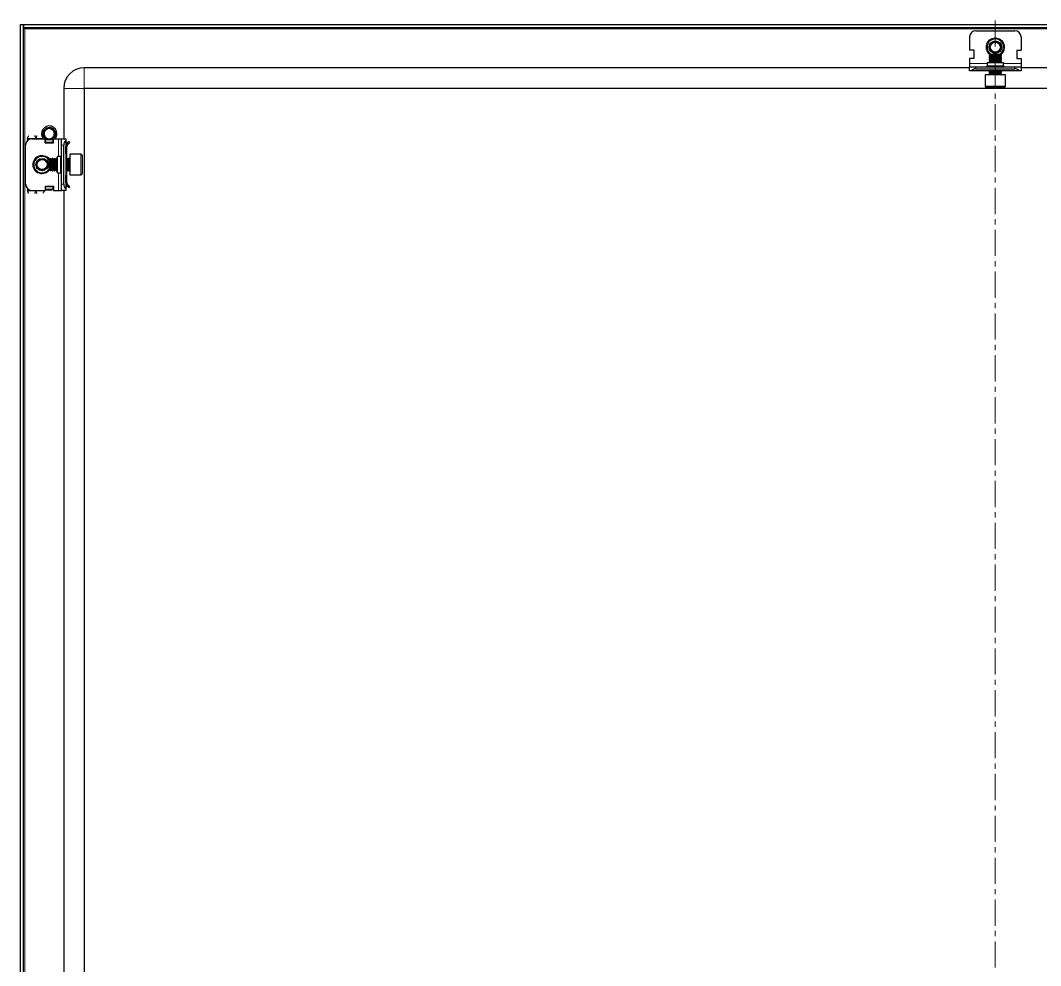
# Model space of a CAD drawing. Header units: millimetres. Extents: x -461 to 1739, y -353 to 961.
# Drawn here: x 792.9 to 1287.9, y 315.8 to 774.6 of the extents above; entities that cross this region are included whole.
import ezdxf

# ---------------------------------------------------------------- set-up
doc = ezdxf.new("R2010")
doc.units = ezdxf.units.MM
doc.linetypes.add('CENTERX2', pattern=[20.32, 12.7, -2.54, 2.54, -2.54])
doc.layers.add('FORMAT', color=7, linetype='Continuous')

msp = doc.modelspace()

# ---------------------------------------------------------------- linework, layer by layer
at = {"color": 7, "linetype": 'Continuous', "lineweight": 25}
for p, q in [((792.92, -188.41), (792.92, 772.59)), ((792.92, 772.59), (794.42, 772.59)), ((794.42, -188.41), (794.42, 772.59)), ((794.62, 772.59), (1737.22, 772.59)), ((794.62, 771.09), (794.62, 772.59)), ((794.62, 771.09), (1737.22, 771.09)), ((1256.42, 769.59), (1275.42, 769.59)), ((1253.42, 766.59), (1253.42, 760.09)), ((1278.42, 766.59), (1278.42, 760.09)), ((1255.42, 760.09), (1253.42, 760.09)), ((1255.42, 760.09), (1255.42, 756.09)), ((1263.48, 758.09), (1262.92, 757.53)), ((1262.92, 757.53), (1262.92, 757.47)), ((1268.92, 757.53), (1262.92, 757.53)), ((1262.92, 757.47), (1263.48, 757.09)), ((1263.4, 757.47), (1262.92, 757.47)), ((1268.92, 757.47), (1263.4, 757.47)), ((1268.37, 758.09), (1263.48, 758.09)), ((1268.92, 757.53), (1268.37, 758.09)), ((1268.37, 757.09), (1268.92, 757.47)), ((1268.92, 757.47), (1268.92, 757.53)), ((1276.42, 760.09), (1278.42, 760.09)), ((1276.42, 760.09), (1276.42, 756.09)), ((1253.42, 756.09), (1253.42, 753.59)), ((1255.42, 756.09), (1253.42, 756.09)), ((1253.42, 753.59), (1253.42, 752.09)), ((1261.92, 754.09), (1261.92, 752.59)), ((1261.92, 754.09), (1269.92, 754.09)), ((1263.48, 757.09), (1262.92, 756.7)), ((1262.92, 756.7), (1262.92, 756.47)), ((1263.4, 756.7), (1262.92, 756.7)), ((1262.92, 756.47), (1263.48, 756.09)), ((1263.4, 756.47), (1262.92, 756.47)), ((1263.48, 756.09), (1262.92, 755.7)), ((1262.92, 755.7), (1262.92, 755.47)), ((1263.4, 755.7), (1262.92, 755.7)), ((1262.92, 755.47), (1263.48, 755.09)), ((1263.4, 755.47), (1262.92, 755.47)), ((1263.48, 755.09), (1262.92, 754.7)), ((1262.92, 754.7), (1262.92, 754.47)), ((1263.4, 754.7), (1262.92, 754.7)), ((1262.92, 754.47), (1263.48, 754.09)), ((1263.4, 754.47), (1262.92, 754.47)), ((1268.92, 756.7), (1263.4, 756.7)), ((1268.92, 756.47), (1263.4, 756.47)), ((1268.92, 755.7), (1263.4, 755.7)), ((1268.92, 755.47), (1263.4, 755.47)), ((1268.92, 754.7), (1263.4, 754.7)), ((1268.92, 754.47), (1263.4, 754.47)), ((1263.86, 757.09), (1263.48, 757.09)), ((1263.86, 756.09), (1263.48, 756.09)), ((1263.86, 755.09), (1263.48, 755.09)), ((1268.37, 757.09), (1263.86, 757.09)), ((1268.37, 756.09), (1263.86, 756.09)), ((1268.37, 755.09), (1263.86, 755.09)), ((1268.92, 756.7), (1268.37, 757.09)), ((1268.37, 756.09), (1268.92, 756.47)), ((1268.92, 755.7), (1268.37, 756.09)), ((1268.37, 755.09), (1268.92, 755.47)), ((1268.92, 754.7), (1268.37, 755.09)), ((1268.37, 754.09), (1268.92, 754.47)), ((1268.92, 756.47), (1268.92, 756.7)), ((1268.92, 755.47), (1268.92, 755.7)), ((1268.92, 754.47), (1268.92, 754.7)), ((1269.92, 752.59), (1269.92, 754.09)), ((1276.42, 756.09), (1278.42, 756.09)), ((1278.42, 756.09), (1278.42, 753.59)), ((1278.42, 753.59), (1278.42, 752.09)), ((1253.42, 751.59), (823.92, 751.59)), ((1253.42, 750.09), (1253.42, 752.09)), ((1253.42, 752.09), (1256.42, 752.09)), ((1254.19, 750.09), (1253.42, 750.09)), ((1277.66, 750.09), (1254.19, 750.09)), ((1256.42, 752.09), (1275.42, 752.09)), ((1256.42, 751.09), (1275.42, 751.09)), ((1260.92, 748.09), (1260.92, 742.69)), ((1270.92, 748.09), (1260.92, 748.09)), ((1263.48, 750.09), (1262.92, 749.7)), ((1262.92, 749.7), (1262.92, 749.47)), ((1263.4, 749.7), (1262.92, 749.7)), ((1262.92, 749.47), (1263.48, 749.09)), ((1263.4, 749.47), (1262.92, 749.47)), ((1263.48, 749.09), (1262.92, 748.7)), ((1262.92, 748.7), (1262.92, 748.34)), ((1263.4, 748.7), (1262.92, 748.7)), ((1268.92, 749.7), (1263.4, 749.7)), ((1268.92, 749.47), (1263.4, 749.47)), ((1268.92, 748.7), (1263.4, 748.7)), ((1263.86, 749.09), (1263.48, 749.09)), ((1268.37, 749.09), (1263.86, 749.09)), ((1268.92, 749.7), (1268.37, 750.09)), ((1268.37, 749.09), (1268.92, 749.47)), ((1268.92, 748.7), (1268.37, 749.09)), ((1268.92, 749.47), (1268.92, 749.7)), ((1268.92, 748.34), (1268.92, 748.7)), ((1270.92, 742.69), (1270.92, 748.09)), ((1275.42, 752.09), (1278.42, 752.09)), ((1278.42, 750.09), (1277.66, 750.09)), ((1278.42, 752.09), (1278.42, 750.09)), ((1707.92, 751.59), (1278.42, 751.59)), ((813.92, 741.59), (813.92, 717.09)), ((823.92, 741.59), (823.92, -157.41)), ((1707.92, 741.59), (823.92, 741.59)), ((1270.32, 742.09), (1261.52, 742.09)), ((803.93, 719.68), (803.92, 719.63)), ((803.93, 719.68), (803.95, 719.93)), ((803.94, 719.89), (803.93, 719.84)), ((803.93, 719.48), (803.95, 719.71)), ((803.93, 719.48), (803.93, 719.43)), ((803.94, 719.28), (803.95, 719.23)), ((803.97, 720.09), (803.96, 720.04)), ((803.97, 719.09), (803.97, 719.04)), ((804.01, 720.29), (804, 720.24)), ((804, 718.9), (804.01, 718.86)), ((804.01, 720.29), (804.08, 720.53)), ((804.06, 720.48), (804.05, 720.43)), ((804.05, 718.72), (804.06, 718.68)), ((804.11, 718.55), (804.11, 718.54)), ((805.3, 722.11), (805.5, 722.22)), ((805.48, 722.21), (805.43, 722.19)), ((805.48, 722.14), (805.43, 722.19)), ((805.48, 722.21), (805.7, 722.29)), ((805.66, 722.31), (805.62, 722.29)), ((805.85, 722.39), (805.8, 722.37)), ((805.85, 722.39), (806.08, 722.46)), ((806.04, 722.45), (806, 722.44)), ((806.23, 722.51), (806.19, 722.49)), ((807.12, 722.58), (806.38, 722.51)), ((808.62, 722.06), (808.58, 722.09)), ((808.79, 721.94), (808.75, 721.97)), ((808.94, 721.81), (808.91, 721.84)), ((809.09, 721.67), (809.05, 721.7)), ((809.09, 721.67), (809.2, 721.53)), ((809.2, 721.54), (809.18, 721.56)), ((809.22, 720.45), (809.38, 720.04)), ((809.69, 718.47), (809.59, 718.28)), ((809.71, 718.47), (809.6, 718.29)), ((809.76, 718.61), (809.77, 718.65)), ((809.82, 718.79), (809.83, 718.83)), ((809.92, 719.39), (809.86, 719.08)), ((809.86, 718.98), (809.87, 719.03)), ((809.9, 719.18), (809.9, 719.23)), ((809.92, 719.59), (809.92, 719.58)), ((809.92, 719.39), (809.92, 719.44)), ((795.42, 695.09), (795.42, 714.09)), ((796.42, 717.34), (796.42, 716.32)), ((798.42, 717.09), (804.92, 717.09)), ((804.7, 717.57), (804.73, 717.54)), ((804.83, 717.44), (804.87, 717.4)), ((804.92, 715.09), (804.92, 717.09)), ((805.17, 716.27), (804.92, 716.41)), ((804.92, 715.09), (808.92, 715.09)), ((805.14, 717.17), (804.94, 717.36)), ((804.98, 717.3), (805.02, 717.27)), ((805.12, 715.09), (805.12, 716.3)), ((805.14, 717.17), (805.19, 717.14)), ((805.17, 716.71), (805.52, 716.95)), ((805.67, 716.71), (805.17, 716.35)), ((805.17, 716.35), (805.17, 716.71)), ((805.17, 715.44), (805.17, 716.35)), ((805.17, 715.09), (805.17, 715.44)), ((805.32, 717.05), (805.36, 717.03)), ((805.49, 716.95), (805.53, 716.93)), ((805.67, 716.71), (806.08, 716.71)), ((806.03, 716.72), (805.83, 716.83)), ((805.85, 716.79), (805.89, 716.77)), ((806.03, 716.72), (806.07, 716.71)), ((806.21, 716.67), (806.25, 716.66)), ((807.37, 716.62), (807.19, 716.6)), ((807.52, 716.65), (807.57, 716.66)), ((807.9, 716.75), (807.62, 716.69)), ((807.76, 716.71), (808.17, 716.71)), ((808.67, 716.35), (808.17, 716.71)), ((808.46, 717.01), (808.19, 716.89)), ((808.27, 716.99), (808.67, 716.71)), ((808.67, 716.71), (808.67, 716.35)), ((808.92, 716.41), (808.67, 716.27)), ((808.67, 716.35), (808.67, 715.44)), ((808.67, 715.44), (808.67, 715.09)), ((808.92, 715.09), (808.92, 717.09)), ((808.92, 717.09), (811.42, 717.09)), ((809.19, 717.62), (809.03, 717.49)), ((811.42, 717.09), (812.92, 717.09)), ((812.92, 714.09), (812.92, 717.09)), ((812.92, 717.09), (814.92, 717.09)), ((812.92, 695.09), (812.92, 714.09)), ((813.92, 695.09), (813.92, 714.09)), ((814.92, 717.09), (814.92, 716.32)), ((814.92, 716.32), (814.92, 692.85)), ((814.92, 716), (815.13, 715.79)), ((815.42, 713.34), (814.92, 713.34)), ((814.92, 709.84), (814.92, 713.34)), ((815.42, 715.09), (815.42, 714.63)), ((815.42, 709.84), (815.42, 713.34)), ((815.51, 714.75), (816.49, 715.73)), ((815.86, 714.4), (815.51, 714.75)), ((815.86, 714.4), (816.84, 715.37)), ((816.49, 715.73), (816.84, 715.37)), ((812.42, 708.59), (810.92, 708.59)), ((810.92, 700.59), (810.92, 708.59)), ((815.42, 709.84), (814.92, 709.84)), ((815.42, 707.59), (815.42, 709.84)), ((822.32, 709.59), (816.92, 709.59)), ((816.92, 709.59), (816.92, 701.89)), ((822.92, 708.99), (822.92, 702.22)), ((807.48, 707.59), (806.92, 707.03)), ((806.92, 707.03), (806.92, 703.27)), ((806.92, 703.27), (806.92, 702.14)), ((807.54, 707.59), (807.48, 707.59)), ((807.48, 707.59), (807.48, 702.97)), ((807.48, 702.97), (807.48, 701.59)), ((807.92, 707.03), (807.54, 707.59)), ((807.54, 707.59), (807.54, 707.11)), ((807.54, 707.11), (807.54, 701.59)), ((808.31, 707.59), (807.92, 707.03)), ((807.92, 707.03), (807.92, 706.65)), ((807.92, 706.65), (807.92, 702.14)), ((808.54, 707.59), (808.31, 707.59)), ((808.31, 707.59), (808.31, 707.11)), ((808.31, 707.11), (808.31, 701.59)), ((808.92, 707.03), (808.54, 707.59)), ((808.54, 707.59), (808.54, 707.11)), ((808.54, 707.11), (808.54, 701.59)), ((809.31, 707.59), (808.92, 707.03)), ((808.92, 707.03), (808.92, 706.65)), ((808.92, 706.65), (808.92, 702.14)), ((809.54, 707.59), (809.31, 707.59)), ((809.31, 707.59), (809.31, 707.11)), ((809.31, 707.11), (809.31, 701.59)), ((809.92, 707.03), (809.54, 707.59)), ((809.54, 707.59), (809.54, 707.11)), ((809.54, 707.11), (809.54, 701.59)), ((810.31, 707.59), (809.92, 707.03)), ((809.92, 707.03), (809.92, 706.65)), ((809.92, 706.65), (809.92, 702.14)), ((810.54, 707.59), (810.31, 707.59)), ((810.31, 707.59), (810.31, 707.11)), ((810.31, 707.11), (810.31, 701.59)), ((810.92, 707.03), (810.54, 707.59)), ((810.54, 707.59), (810.54, 707.11)), ((810.54, 707.11), (810.54, 701.59)), ((815.31, 707.59), (814.92, 707.03)), ((815.54, 707.59), (815.31, 707.59)), ((815.31, 707.59), (815.31, 707.11)), ((815.31, 707.11), (815.31, 701.59)), ((815.92, 707.03), (815.54, 707.59)), ((815.54, 707.59), (815.54, 707.11)), ((815.54, 707.11), (815.54, 701.59)), ((816.31, 707.59), (815.92, 707.03)), ((815.92, 707.03), (815.92, 706.65)), ((815.92, 706.65), (815.92, 702.14)), ((816.67, 707.59), (816.31, 707.59)), ((816.31, 707.59), (816.31, 707.11)), ((816.31, 707.11), (816.31, 701.59)), ((806.92, 702.14), (807.48, 701.59)), ((807.48, 701.59), (807.54, 701.59)), ((807.54, 701.59), (807.92, 702.14)), ((807.92, 702.14), (808.31, 701.59)), ((808.31, 701.59), (808.54, 701.59)), ((808.54, 701.59), (808.92, 702.14)), ((808.92, 702.14), (809.31, 701.59)), ((809.31, 701.59), (809.54, 701.59)), ((809.54, 701.59), (809.92, 702.14)), ((809.92, 702.14), (810.31, 701.59)), ((810.31, 701.59), (810.54, 701.59)), ((810.54, 701.59), (810.92, 702.14)), ((810.92, 700.59), (812.42, 700.59)), ((814.92, 702.14), (815.31, 701.59)), ((814.92, 699.34), (815.42, 699.34)), ((814.92, 695.84), (814.92, 699.34)), ((815.31, 701.59), (815.54, 701.59)), ((815.42, 699.34), (815.42, 701.59)), ((815.42, 695.84), (815.42, 699.34)), ((815.54, 701.59), (815.92, 702.14)), ((815.92, 702.14), (816.31, 701.59)), ((816.31, 701.59), (816.67, 701.59)), ((816.92, 701.89), (816.92, 699.59)), ((816.92, 699.59), (822.32, 699.59)), ((822.92, 702.22), (822.92, 700.19)), ((804.92, 694.09), (804.92, 692.09)), ((804.92, 694.09), (808.92, 694.09)), ((805.12, 692.2), (805.12, 694.09)), ((805.17, 693.73), (805.17, 694.09)), ((805.17, 692.82), (805.17, 693.73)), ((808.67, 694.09), (808.67, 693.73)), ((808.67, 693.73), (808.67, 692.82)), ((808.92, 694.09), (808.92, 692.09)), ((812.92, 692.09), (812.92, 695.09)), ((815.42, 695.84), (814.92, 695.84)), ((815.13, 693.38), (814.92, 693.17)), ((815.42, 694.09), (815.42, 694.48)), ((815.86, 694.78), (815.51, 694.42)), ((815.51, 694.42), (816.49, 693.45)), ((815.86, 694.78), (816.84, 693.8)), ((816.49, 693.45), (816.84, 693.8)), ((796.42, 692.85), (796.42, 691.84)), ((798.42, 692.09), (804.92, 692.09)), ((804.42, 692.09), (804.42, 691.84)), ((804.92, 692.2), (805.12, 692.2)), ((805.17, 692.82), (805.67, 692.47)), ((805.17, 692.47), (805.17, 692.82)), ((805.67, 692.11), (805.17, 692.47)), ((808.17, 692.47), (805.67, 692.47)), ((805.67, 692.47), (805.67, 692.11)), ((808.17, 692.11), (805.67, 692.11)), ((808.17, 692.47), (808.67, 692.82)), ((808.17, 692.11), (808.17, 692.47)), ((808.67, 692.47), (808.17, 692.11)), ((808.67, 692.82), (808.67, 692.47)), ((808.92, 692.09), (811.42, 692.09)), ((811.42, 692.09), (812.92, 692.09)), ((814.92, 692.09), (812.92, 692.09)), ((813.92, 692.09), (813.92, 304.59)), ((814.92, 692.85), (814.92, 692.09))]:
    msp.add_line(p, q, dxfattribs=at)
at = {"color": 8, "linetype": 'Continuous', "lineweight": 18}
for p, q in [((795.02, -186.31), (795.02, 770.49)), ((795.02, 770.49), (1736.82, 770.49)), ((1253.42, 753.59), (1261.92, 753.59)), ((1261.92, 752.59), (1269.92, 752.59)), ((1269.92, 753.59), (1278.42, 753.59)), ((823.92, 741.59), (823.92, 751.59)), ((1256.42, 752.09), (1256.42, 751.09)), ((1262.92, 748.34), (1267.54, 748.34)), ((1267.54, 748.34), (1268.92, 748.34)), ((1275.42, 751.09), (1275.42, 752.09)), ((1260.92, 742.69), (1270.92, 742.69)), ((823.92, 741.59), (813.92, 741.59)), ((796.42, 717.34), (800.42, 717.34)), ((800.42, 717.34), (803.92, 717.34)), ((808.67, 715.44), (805.17, 715.44)), ((811.42, 708.59), (811.42, 717.09)), ((813.92, 714.09), (812.92, 714.09)), ((814.92, 715.59), (815.13, 715.79)), ((814.92, 715.09), (815.42, 715.09)), ((812.42, 700.59), (812.42, 708.59)), ((822.32, 701.89), (822.32, 709.59)), ((816.67, 701.59), (816.67, 707.59)), ((811.42, 692.09), (811.42, 700.59)), ((822.32, 699.59), (822.32, 701.89)), ((805.17, 693.73), (808.67, 693.73)), ((812.92, 695.09), (813.92, 695.09)), ((814.92, 694.09), (815.42, 694.09)), ((814.92, 693.59), (815.13, 693.38)), ((796.42, 691.84), (800.42, 691.84)), ((804.42, 691.84), (800.42, 691.84))]:
    msp.add_line(p, q, dxfattribs=at)
at = {"color": 7, "linetype": 'Continuous', "lineweight": 25}
for centre, radius in [((1265.92, 761.59), 3), ((1265.92, 761.59), 2.76), ((1265.92, 761.59), 2.45), ((803.42, 704.59), 3), ((803.42, 704.59), 2.76), ((803.42, 704.59), 2.45)]:
    msp.add_circle(centre, radius, dxfattribs=at)
for centre, radius, start, end in [((1256.42, 766.59), 3, 90, 180), ((1275.42, 766.59), 3, 0, 90), ((1265.92, 761.59), 4, 0, 241.045), ((1265.92, 761.59), 4, 298.955, 0), ((1261.42, 752.59), 0.5, 270, 0), ((1270.42, 752.59), 0.5, 180, 270), ((823.92, 741.59), 10, 90, 180), ((1256.42, 748.09), 3, 90, 138.1897), ((1262.67, 748.34), 0.25, 270, 0), ((1269.17, 748.34), 0.25, 180, 270), ((1275.42, 748.09), 3, 41.8103, 90), ((1261.52, 742.69), 0.6, 180, 270), ((1270.32, 742.69), 0.6, 270, 0), ((806.92, 719.59), 3.75, 0, 221.8103), ((806.92, 719.59), 2.5, 168.5944, 228.5944), ((806.92, 719.59), 2.5, 108.5944, 168.5944), ((806.92, 719.59), 2.5, 228.5944, 288.5944), ((806.92, 719.59), 2.5, 75.8881, 108.5944), ((806.92, 719.59), 3, 59.9286, 86.2193), ((806.92, 719.59), 2.5, 288.5944, 348.5944), ((806.92, 719.59), 3, 360, 40.7437), ((806.92, 719.59), 2.5, 348.5944, 10.5165), ((806.92, 719.59), 3.75, 318.1897, 0), ((798.42, 714.09), 3, 90, 180), ((816.92, 714.09), 3, 131.8103, 180), ((814.42, 715.09), 1, 0, 45), ((803.42, 704.59), 4, 90, 331.045), ((803.42, 704.59), 4, 28.955, 90), ((812.42, 709.09), 0.5, 270, 0), ((816.67, 707.84), 0.25, 270, 0), ((822.32, 708.99), 0.6, 0, 90), ((812.42, 700.09), 0.5, 0, 90), ((816.67, 701.34), 0.25, 0, 90), ((822.32, 700.19), 0.6, 270, 0), ((798.42, 695.09), 3, 180, 270), ((816.92, 695.09), 3, 180, 228.1897), ((814.42, 694.09), 1, 315, 0)]:
    msp.add_arc(centre, radius, start, end, dxfattribs=at)
at = {"color": 8, "linetype": 'Continuous', "lineweight": 18}
for centre, start, end in [((1265.92, 761.59), 305.4622, 180), ((1265.92, 761.59), 180, 234.5378), ((803.42, 704.59), 35.4622, 270), ((803.42, 704.59), 270, 324.5378)]:
    msp.add_arc(centre, 4.5, start, end, dxfattribs=at)
at = {"color": 7, "linetype": 'Continuous', "lineweight": 25}
for points, knots in [([(794.62, 771.48), (794.61, 771.51), (794.47, 771.88), (794.45, 772.25), (794.42, 772.59)], [0, 0, 0, 0, 0.09093, 1, 1, 1, 1]), ([(795.02, 770.49), (794.94, 770.67), (794.85, 770.87), (794.77, 771.07), (794.77, 771.09)], [0, 0, 0, 0, 0.908361, 1, 1, 1, 1]), ([(796.42, 717.34), (796.52, 717.58), (796.71, 718.07), (796.9, 718.46), (797, 718.66)], [0, 0, 0, 0, 0.502065, 1, 1, 1, 1]), ([(799.85, 718.65), (799.93, 718.49), (800.11, 718.14), (800.3, 717.66), (800.41, 717.38), (800.42, 717.34)], [0, 0, 0, 0, 0.415483, 0.917152, 1, 1, 1, 1]), ([(800.42, 717.34), (800.52, 717.58), (800.71, 718.07), (800.9, 718.46), (801, 718.66)], [0, 0, 0, 0, 0.502065, 1, 1, 1, 1]), ([(804.15, 719.65), (804.13, 719.66), (804.09, 719.66), (804.01, 719.66), (803.95, 719.64), (803.92, 719.63)], [0, 0, 0, 0, 0.2361306, 0.6134351, 1, 1, 1, 1]), ([(804.32, 719.79), (804.31, 719.79), (804.28, 719.81), (804.21, 719.84), (804.11, 719.85), (804.02, 719.85), (803.96, 719.84), (803.93, 719.84)], [0, 0, 0, 0, 0.050156, 0.304513, 0.55888, 0.776903, 1, 1, 1, 1]), ([(803.93, 719.68), (803.96, 719.7), (804.02, 719.73), (804.12, 719.75), (804.2, 719.76), (804.25, 719.75), (804.28, 719.74)], [0, 0, 0, 0, 0.293779, 0.558982, 0.818494, 1, 1, 1, 1]), ([(804.7, 717.57), (804.58, 717.73), (804.3, 718.08), (804.01, 718.74), (803.95, 719.24), (803.93, 719.5)], [0, 0, 0, 0, 0.274163, 0.639603, 1, 1, 1, 1]), ([(803.94, 719.89), (803.97, 719.9), (804.04, 719.92), (804.13, 719.94), (804.23, 719.93), (804.31, 719.91), (804.36, 719.89), (804.39, 719.87), (804.39, 719.87)], [0, 0, 0, 0, 0.227908, 0.430276, 0.627707, 0.816134, 0.99284, 1, 1, 1, 1]), ([(804.04, 718.84), (804.02, 718.88), (803.96, 719.03), (803.95, 719.2), (803.94, 719.31)], [0, 0, 0, 0, 0.28291, 1, 1, 1, 1]), ([(804.4, 719.9), (804.38, 719.92), (804.33, 719.96), (804.24, 720.01), (804.14, 720.04), (804.05, 720.05), (803.99, 720.05), (803.96, 720.04)], [0, 0, 0, 0, 0.19243, 0.403622, 0.614801, 0.805152, 1, 1, 1, 1]), ([(803.97, 720.09), (804, 720.1), (804.07, 720.12), (804.16, 720.12), (804.25, 720.1), (804.33, 720.07), (804.4, 720.03), (804.43, 720), (804.45, 719.99)], [0, 0, 0, 0, 0.205811, 0.38496, 0.558827, 0.724121, 0.878934, 1, 1, 1, 1]), ([(804.43, 720.04), (804.41, 720.06), (804.36, 720.11), (804.29, 720.16), (804.2, 720.21), (804.1, 720.24), (804.03, 720.24), (804, 720.24)], [0, 0, 0, 0, 0.183111, 0.381533, 0.579913, 0.787111, 1, 1, 1, 1]), ([(804.01, 720.29), (804.04, 720.29), (804.11, 720.3), (804.2, 720.29), (804.28, 720.26), (804.36, 720.22), (804.41, 720.17), (804.45, 720.13), (804.46, 720.11)], [0, 0, 0, 0, 0.207037, 0.38272, 0.55212, 0.712365, 0.86221, 1, 1, 1, 1]), ([(804.23, 718.29), (804.22, 718.32), (804.12, 718.45), (804.08, 718.62), (804.04, 718.75)], [0, 0, 0, 0, 0.192577, 1, 1, 1, 1]), ([(804.05, 720.42), (804.05, 720.44), (804.07, 720.55), (804.12, 720.66), (804.17, 720.74)], [0, 0, 0, 0, 0.2181682, 1, 1, 1, 1]), ([(804.47, 720.12), (804.46, 720.14), (804.43, 720.19), (804.38, 720.26), (804.31, 720.32), (804.22, 720.38), (804.13, 720.42), (804.08, 720.43), (804.05, 720.43)], [0, 0, 0, 0, 0.112687, 0.266978, 0.464332, 0.661607, 0.829157, 1, 1, 1, 1]), ([(804.06, 720.48), (804.09, 720.48), (804.15, 720.47), (804.23, 720.45), (804.31, 720.41), (804.37, 720.37), (804.42, 720.31), (804.46, 720.25), (804.47, 720.21), (804.48, 720.19)], [0, 0, 0, 0, 0.164802, 0.328662, 0.485343, 0.633184, 0.771489, 0.900657, 1, 1, 1, 1]), ([(804.47, 720.08), (804.47, 720.05), (804.45, 719.97), (804.39, 719.87), (804.32, 719.79), (804.26, 719.72), (804.19, 719.67), (804.13, 719.64), (804.1, 719.63), (804.09, 719.62)], [0, 0, 0, 0, 0.125166, 0.336769, 0.488675, 0.640371, 0.791962, 0.943503, 1, 1, 1, 1]), ([(804.09, 719.62), (804.09, 719.55), (804.11, 719.16), (804.29, 718.49), (804.65, 718.01), (804.82, 717.79)], [0, 0, 0, 0, 0.108003, 0.585763, 1, 1, 1, 1]), ([(805.46, 722.14), (805.39, 722.09), (805.04, 721.86), (804.55, 721.35), (804.32, 720.8), (804.22, 720.55)], [0, 0, 0, 0, 0.128781, 0.613629, 1, 1, 1, 1]), ([(804.22, 720.55), (804.23, 720.55), (804.26, 720.54), (804.31, 720.52), (804.37, 720.47), (804.42, 720.41), (804.46, 720.34), (804.49, 720.24), (804.48, 720.14), (804.48, 720.09), (804.47, 720.08)], [0, 0, 0, 0, 0.022761, 0.192243, 0.346896, 0.477535, 0.588677, 0.783334, 0.968624, 1, 1, 1, 1]), ([(804.49, 720.15), (804.49, 720.18), (804.47, 720.25), (804.43, 720.33), (804.39, 720.41), (804.33, 720.47), (804.27, 720.52), (804.24, 720.55), (804.22, 720.55)], [0, 0, 0, 0, 0.182737, 0.363423, 0.543947, 0.724373, 0.904747, 1, 1, 1, 1]), ([(804.61, 717.7), (804.57, 717.74), (804.43, 717.88), (804.34, 718.05), (804.28, 718.17)], [0, 0, 0, 0, 0.288707, 1, 1, 1, 1]), ([(804.29, 721), (804.3, 721.02), (804.37, 721.2), (804.49, 721.35), (804.6, 721.48)], [0, 0, 0, 0, 0.128161, 1, 1, 1, 1]), ([(804.7, 717.57), (804.72, 717.6), (804.75, 717.65), (804.81, 717.71), (804.88, 717.75), (804.95, 717.78), (805.03, 717.79), (805.09, 717.8), (805.13, 717.79), (805.14, 717.78)], [0, 0, 0, 0, 0.169226, 0.337427, 0.497935, 0.649179, 0.790582, 0.922688, 1, 1, 1, 1]), ([(805.19, 717.74), (805.18, 717.74), (805.12, 717.75), (805.02, 717.73), (804.91, 717.68), (804.81, 717.63), (804.76, 717.57), (804.73, 717.54)], [0, 0, 0, 0, 0.046579, 0.362688, 0.551736, 0.740753, 1, 1, 1, 1]), ([(804.82, 717.79), (804.83, 717.79), (804.86, 717.81), (804.91, 717.82), (805, 717.83), (805.1, 717.82), (805.2, 717.77), (805.25, 717.73), (805.27, 717.71)], [0, 0, 0, 0, 0.045866, 0.230744, 0.387461, 0.658246, 0.861978, 1, 1, 1, 1]), ([(805.19, 717.77), (805.16, 717.79), (805.1, 717.81), (805, 717.81), (804.91, 717.81), (804.85, 717.8), (804.82, 717.79)], [0, 0, 0, 0, 0.251795, 0.502165, 0.752314, 1, 1, 1, 1]), ([(804.83, 717.44), (804.85, 717.47), (804.88, 717.53), (804.94, 717.6), (805, 717.66), (805.07, 717.69), (805.14, 717.72), (805.19, 717.72), (805.21, 717.72)], [0, 0, 0, 0, 0.211659, 0.390361, 0.562352, 0.724819, 0.876696, 1, 1, 1, 1]), ([(805.27, 717.71), (805.28, 717.7), (805.32, 717.67), (805.37, 717.61), (805.42, 717.52), (805.45, 717.44), (805.47, 717.35), (805.48, 717.29), (805.48, 717.27)], [0, 0, 0, 0, 0.066273, 0.267344, 0.423096, 0.618734, 0.814089, 1, 1, 1, 1]), ([(806.13, 721.96), (806.12, 721.95), (806.07, 721.94), (805.99, 721.93), (805.89, 721.93), (805.8, 721.94), (805.71, 721.96), (805.63, 722), (805.56, 722.05), (805.5, 722.09), (805.47, 722.13), (805.46, 722.14)], [0, 0, 0, 0, 0.04296, 0.1733, 0.274263, 0.401081, 0.527716, 0.654259, 0.780759, 0.936852, 1, 1, 1, 1]), ([(805.48, 722.21), (805.51, 722.19), (805.57, 722.16), (805.63, 722.08), (805.68, 722.02), (805.69, 721.98), (805.7, 721.97)], [0, 0, 0, 0, 0.319514, 0.608493, 0.891527, 1, 1, 1, 1]), ([(805.77, 721.95), (805.77, 721.95), (805.77, 721.98), (805.75, 722.05), (805.72, 722.14), (805.67, 722.22), (805.64, 722.26), (805.62, 722.29)], [0, 0, 0, 0, 0.00279, 0.269575, 0.536371, 0.765499, 1, 1, 1, 1]), ([(805.66, 722.31), (805.69, 722.28), (805.74, 722.24), (805.8, 722.17), (805.85, 722.09), (805.87, 722.01), (805.88, 721.95), (805.88, 721.93)], [0, 0, 0, 0, 0.234253, 0.442787, 0.646465, 0.841043, 1, 1, 1, 1]), ([(805.91, 721.93), (805.92, 721.96), (805.93, 722.02), (805.92, 722.12), (805.9, 722.21), (805.86, 722.3), (805.82, 722.35), (805.8, 722.37)], [0, 0, 0, 0, 0.1816952, 0.3967826, 0.6118603, 0.8036808, 1, 1, 1, 1]), ([(805.85, 722.39), (805.88, 722.36), (805.93, 722.32), (805.98, 722.23), (806.01, 722.15), (806.02, 722.07), (806.03, 721.99), (806.02, 721.95), (806.01, 721.93)], [0, 0, 0, 0, 0.208724, 0.39105, 0.568219, 0.73683, 0.894853, 1, 1, 1, 1]), ([(806.03, 721.94), (806.04, 721.94), (806.06, 721.98), (806.07, 722.06), (806.08, 722.16), (806.07, 722.26), (806.05, 722.35), (806.01, 722.41), (806, 722.44)], [0, 0, 0, 0, 0.043388, 0.23288, 0.422274, 0.611632, 0.803279, 1, 1, 1, 1]), ([(806.04, 722.45), (806.07, 722.43), (806.11, 722.37), (806.14, 722.29), (806.16, 722.2), (806.17, 722.12), (806.16, 722.04), (806.14, 721.99), (806.12, 721.96), (806.12, 721.96)], [0, 0, 0, 0, 0.198483, 0.367712, 0.531083, 0.685778, 0.830503, 0.965152, 1, 1, 1, 1]), ([(806.38, 722.51), (806.39, 722.49), (806.41, 722.45), (806.42, 722.37), (806.42, 722.29), (806.4, 722.21), (806.37, 722.13), (806.3, 722.05), (806.21, 721.99), (806.15, 721.97), (806.13, 721.96)], [0, 0, 0, 0, 0.098631, 0.238541, 0.378532, 0.49895, 0.601027, 0.777401, 0.9101, 1, 1, 1, 1]), ([(806.15, 721.97), (806.16, 722), (806.19, 722.05), (806.21, 722.13), (806.23, 722.23), (806.23, 722.36), (806.21, 722.44), (806.19, 722.49)], [0, 0, 0, 0, 0.13286, 0.29106, 0.491007, 0.69089, 1, 1, 1, 1]), ([(806.23, 722.51), (806.25, 722.48), (806.28, 722.43), (806.3, 722.34), (806.31, 722.26), (806.3, 722.18), (806.28, 722.09), (806.23, 722.03), (806.21, 721.99)], [0, 0, 0, 0, 0.16279, 0.324686, 0.479688, 0.626058, 0.76302, 1, 1, 1, 1]), ([(806.23, 722), (806.23, 722.01), (806.26, 722.04), (806.3, 722.09), (806.34, 722.17), (806.37, 722.26), (806.39, 722.36), (806.39, 722.44), (806.38, 722.49), (806.38, 722.51)], [0, 0, 0, 0, 0.036757, 0.196192, 0.355485, 0.51469, 0.719746, 0.882005, 1, 1, 1, 1]), ([(807.55, 722.52), (807.53, 722.53), (807.48, 722.53), (807.44, 722.54), (807.42, 722.54)], [0, 0, 0, 0, 0.621535, 1, 1, 1, 1]), ([(807.53, 722.01), (807.82, 721.96), (808.11, 721.9), (808.38, 721.78), (808.39, 721.77)], [0, 0, 0, 0, 0.965671, 1, 1, 1, 1]), ([(807.53, 722.01), (807.63, 721.97), (807.76, 721.92), (807.89, 721.84), (807.93, 721.82)], [0, 0, 0, 0, 0.681733, 1, 1, 1, 1]), ([(807.93, 721.82), (808.01, 721.78), (808.33, 721.63), (808.84, 721.21), (809.09, 720.71), (809.22, 720.45)], [0, 0, 0, 0, 0.1306517, 0.5600073, 1, 1, 1, 1]), ([(808.08, 717.22), (808.15, 717.26), (808.47, 717.45), (808.96, 717.91), (809.27, 718.5), (809.36, 718.84), (809.37, 718.9)], [0, 0, 0, 0, 0.104785, 0.513079, 0.918136, 1, 1, 1, 1]), ([(808.39, 721.77), (808.39, 721.79), (808.38, 721.84), (808.37, 721.91), (808.37, 722), (808.39, 722.09), (808.41, 722.15), (808.43, 722.18)], [0, 0, 0, 0, 0.113604, 0.31095, 0.508229, 0.75166, 1, 1, 1, 1]), ([(808.45, 722.17), (808.44, 722.14), (808.44, 722.07), (808.41, 721.97), (808.39, 721.91), (808.37, 721.89), (808.37, 721.89)], [0, 0, 0, 0, 0.357139, 0.680979, 0.998183, 1, 1, 1, 1]), ([(808.38, 721.8), (808.41, 721.81), (808.45, 721.85), (808.51, 721.92), (808.55, 722), (808.57, 722.06), (808.58, 722.09)], [0, 0, 0, 0, 0.228254, 0.510351, 0.752319, 1, 1, 1, 1]), ([(808.99, 721.37), (808.98, 721.36), (808.94, 721.35), (808.85, 721.34), (808.75, 721.36), (808.66, 721.4), (808.58, 721.45), (808.49, 721.53), (808.42, 721.65), (808.4, 721.73), (808.39, 721.77)], [0, 0, 0, 0, 0.0736464, 0.1695635, 0.351373, 0.4388934, 0.519676, 0.6829056, 0.8511995, 1, 1, 1, 1]), ([(808.62, 722.06), (808.62, 722.03), (808.61, 721.96), (808.57, 721.86), (808.53, 721.79), (808.47, 721.73), (808.43, 721.7), (808.42, 721.69)], [0, 0, 0, 0, 0.240212, 0.454711, 0.664287, 0.864517, 1, 1, 1, 1]), ([(808.43, 721.65), (808.46, 721.66), (808.51, 721.69), (808.59, 721.74), (808.66, 721.81), (808.71, 721.89), (808.74, 721.94), (808.75, 721.97)], [0, 0, 0, 0, 0.172104, 0.391099, 0.610089, 0.802801, 1, 1, 1, 1]), ([(809.76, 718.61), (809.55, 718.18), (809.24, 717.54), (808.65, 717.14), (808.45, 717)], [0, 0, 0, 0, 0.657042, 1, 1, 1, 1]), ([(808.79, 721.94), (808.78, 721.9), (808.76, 721.84), (808.72, 721.75), (808.67, 721.68), (808.6, 721.62), (808.54, 721.58), (808.5, 721.57), (808.48, 721.57)], [0, 0, 0, 0, 0.209239, 0.392702, 0.571062, 0.740844, 0.899958, 1, 1, 1, 1]), ([(808.49, 721.55), (808.5, 721.55), (808.55, 721.55), (808.62, 721.58), (808.71, 721.62), (808.79, 721.68), (808.86, 721.75), (808.89, 721.81), (808.91, 721.84)], [0, 0, 0, 0, 0.0505, 0.241124, 0.431653, 0.622154, 0.808692, 1, 1, 1, 1]), ([(808.94, 721.81), (808.93, 721.77), (808.91, 721.71), (808.85, 721.63), (808.79, 721.57), (808.72, 721.52), (808.65, 721.49), (808.59, 721.48), (808.56, 721.48), (808.56, 721.48)], [0, 0, 0, 0, 0.198035, 0.367663, 0.531495, 0.686664, 0.831818, 0.981917, 1, 1, 1, 1]), ([(808.57, 721.47), (808.57, 721.47), (808.61, 721.46), (808.67, 721.47), (808.76, 721.49), (808.84, 721.52), (808.92, 721.57), (808.99, 721.63), (809.03, 721.68), (809.05, 721.7)], [0, 0, 0, 0, 0.018281, 0.175639, 0.332896, 0.490097, 0.647274, 0.821632, 1, 1, 1, 1]), ([(809.09, 721.67), (809.07, 721.64), (809.04, 721.59), (808.98, 721.52), (808.92, 721.47), (808.84, 721.44), (808.77, 721.42), (808.7, 721.41), (808.65, 721.42), (808.62, 721.42)], [0, 0, 0, 0, 0.159446, 0.318034, 0.469983, 0.61348, 0.747649, 0.872856, 1, 1, 1, 1]), ([(808.63, 721.42), (808.67, 721.41), (808.72, 721.39), (808.81, 721.4), (808.88, 721.4), (808.97, 721.43), (809.08, 721.47), (809.14, 721.53), (809.18, 721.56)], [0, 0, 0, 0, 0.149407, 0.278563, 0.407661, 0.536722, 0.727045, 1, 1, 1, 1]), ([(809.47, 718.07), (809.46, 718.01), (809.35, 717.72), (809.11, 717.51), (808.9, 717.33)], [0, 0, 0, 0, 0.1718651, 1, 1, 1, 1]), ([(809.2, 721.54), (809.18, 721.52), (809.15, 721.47), (809.08, 721.41), (809.03, 721.38), (809, 721.37), (808.99, 721.37)], [0, 0, 0, 0, 0.315056, 0.630194, 0.945514, 1, 1, 1, 1]), ([(808.99, 721.37), (809.02, 721.35), (809.27, 721.12), (809.61, 720.66), (809.85, 720.05), (809.91, 719.7), (809.92, 719.59)], [0, 0, 0, 0, 0.050685, 0.485619, 0.826643, 1, 1, 1, 1]), ([(809.56, 718.2), (809.53, 718.13), (809.45, 717.92), (809.28, 717.76), (809.17, 717.65)], [0, 0, 0, 0, 0.3337892, 1, 1, 1, 1]), ([(809.37, 718.9), (809.37, 718.93), (809.36, 718.99), (809.37, 719.06), (809.38, 719.09)], [0, 0, 0, 0, 0.544473, 1, 1, 1, 1]), ([(809.82, 718.79), (809.79, 718.79), (809.73, 718.78), (809.64, 718.8), (809.56, 718.83), (809.49, 718.87), (809.44, 718.93), (809.39, 718.98), (809.38, 719.02), (809.37, 719.03)], [0, 0, 0, 0, 0.165667, 0.330522, 0.488809, 0.638525, 0.778629, 0.909213, 1, 1, 1, 1]), ([(809.76, 718.61), (809.73, 718.61), (809.67, 718.62), (809.59, 718.65), (809.52, 718.69), (809.47, 718.74), (809.42, 718.8), (809.39, 718.87), (809.37, 718.92), (809.37, 718.95), (809.37, 718.96)], [0, 0, 0, 0, 0.154027, 0.307095, 0.452862, 0.590123, 0.718565, 0.838856, 0.95247, 1, 1, 1, 1]), ([(809.43, 719.25), (809.44, 719.36), (809.46, 719.63), (809.41, 719.89), (809.38, 720.04)], [0, 0, 0, 0, 0.4085207, 1, 1, 1, 1]), ([(809.38, 719.09), (809.38, 719.1), (809.39, 719.15), (809.41, 719.2), (809.43, 719.24), (809.43, 719.25)], [0, 0, 0, 0, 0.157682, 0.80304, 1, 1, 1, 1]), ([(809.4, 719.24), (809.41, 719.23), (809.44, 719.19), (809.5, 719.14), (809.59, 719.08), (809.68, 719.05), (809.78, 719.03), (809.84, 719.03), (809.87, 719.03)], [0, 0, 0, 0, 0.069872, 0.258455, 0.446951, 0.635422, 0.81547, 1, 1, 1, 1]), ([(809.86, 718.98), (809.83, 718.97), (809.76, 718.96), (809.67, 718.97), (809.58, 718.99), (809.51, 719.02), (809.45, 719.07), (809.41, 719.1), (809.4, 719.12)], [0, 0, 0, 0, 0.208898, 0.388587, 0.562428, 0.727295, 0.881578, 1, 1, 1, 1]), ([(809.4, 719.09), (809.41, 719.07), (809.44, 719.02), (809.51, 718.97), (809.58, 718.91), (809.66, 718.87), (809.74, 718.84), (809.8, 718.84), (809.83, 718.83)], [0, 0, 0, 0, 0.137266, 0.30795, 0.478578, 0.649185, 0.822833, 1, 1, 1, 1]), ([(809.4, 718.95), (809.4, 718.94), (809.43, 718.89), (809.48, 718.83), (809.55, 718.76), (809.62, 718.71), (809.7, 718.67), (809.75, 718.66), (809.77, 718.65)], [0, 0, 0, 0, 0.076151, 0.276704, 0.47712, 0.677473, 0.837574, 1, 1, 1, 1]), ([(809.43, 719.3), (809.44, 719.31), (809.46, 719.35), (809.5, 719.39), (809.55, 719.45), (809.62, 719.5), (809.7, 719.54), (809.78, 719.57), (809.86, 719.58), (809.9, 719.58), (809.92, 719.58)], [0, 0, 0, 0, 0.060221, 0.18113, 0.301988, 0.42281, 0.589437, 0.75603, 0.87711, 1, 1, 1, 1]), ([(809.9, 719.18), (809.86, 719.17), (809.8, 719.15), (809.7, 719.14), (809.61, 719.15), (809.53, 719.18), (809.47, 719.21), (809.44, 719.23), (809.43, 719.24)], [0, 0, 0, 0, 0.214065, 0.402363, 0.585629, 0.760234, 0.923894, 1, 1, 1, 1]), ([(809.46, 719.34), (809.49, 719.33), (809.54, 719.29), (809.63, 719.25), (809.72, 719.23), (809.82, 719.22), (809.87, 719.23), (809.9, 719.23)], [0, 0, 0, 0, 0.189173, 0.404697, 0.62022, 0.807935, 1, 1, 1, 1]), ([(809.92, 719.39), (809.88, 719.38), (809.82, 719.35), (809.72, 719.33), (809.63, 719.33), (809.55, 719.34), (809.5, 719.36), (809.48, 719.37)], [0, 0, 0, 0, 0.235039, 0.445532, 0.651268, 0.847853, 1, 1, 1, 1]), ([(809.69, 718.47), (809.67, 718.42), (809.64, 718.29), (809.58, 718.18), (809.54, 718.12)], [0, 0, 0, 0, 0.462482, 1, 1, 1, 1]), ([(809.57, 719.46), (809.59, 719.45), (809.65, 719.43), (809.74, 719.41), (809.84, 719.42), (809.89, 719.43), (809.92, 719.44)], [0, 0, 0, 0, 0.237597, 0.516729, 0.755527, 1, 1, 1, 1]), ([(809.92, 719.6), (809.89, 719.58), (809.83, 719.54), (809.74, 719.52), (809.68, 719.52), (809.65, 719.51)], [0, 0, 0, 0, 0.371226, 0.708872, 1, 1, 1, 1]), ([(809.86, 718.98), (809.85, 718.93), (809.84, 718.85), (809.81, 718.78), (809.79, 718.75)], [0, 0, 0, 0, 0.657988, 1, 1, 1, 1]), ([(809.92, 719.6), (809.93, 719.54), (809.93, 719.47), (809.91, 719.39), (809.91, 719.36)], [0, 0, 0, 0, 0.659859, 1, 1, 1, 1]), ([(805.28, 717.67), (805.25, 717.66), (805.18, 717.65), (805.09, 717.61), (805.01, 717.56), (804.93, 717.49), (804.89, 717.43), (804.87, 717.4)], [0, 0, 0, 0, 0.190996, 0.383798, 0.576553, 0.78528, 1, 1, 1, 1]), ([(804.98, 717.3), (804.99, 717.33), (805.01, 717.4), (805.06, 717.48), (805.12, 717.55), (805.19, 717.6), (805.24, 717.63), (805.28, 717.64), (805.29, 717.64)], [0, 0, 0, 0, 0.219212, 0.409339, 0.593597, 0.768568, 0.932394, 1, 1, 1, 1]), ([(805.38, 717.58), (805.38, 717.58), (805.35, 717.57), (805.28, 717.54), (805.19, 717.49), (805.12, 717.42), (805.06, 717.35), (805.03, 717.3), (805.02, 717.27)], [0, 0, 0, 0, 0.002693, 0.20821, 0.413641, 0.619057, 0.807274, 1, 1, 1, 1]), ([(805.14, 717.17), (805.15, 717.21), (805.16, 717.27), (805.2, 717.36), (805.25, 717.44), (805.31, 717.5), (805.36, 717.54), (805.39, 717.55), (805.4, 717.55)], [0, 0, 0, 0, 0.222831, 0.420099, 0.612409, 0.79585, 0.967895, 1, 1, 1, 1]), ([(805.44, 717.45), (805.43, 717.45), (805.39, 717.43), (805.33, 717.38), (805.26, 717.3), (805.21, 717.23), (805.19, 717.17), (805.19, 717.14)], [0, 0, 0, 0, 0.084965, 0.329338, 0.573716, 0.784411, 1, 1, 1, 1]), ([(805.32, 717.05), (805.32, 717.09), (805.32, 717.16), (805.35, 717.25), (805.4, 717.34), (805.43, 717.39), (805.46, 717.4), (805.46, 717.4)], [0, 0, 0, 0, 0.275174, 0.522846, 0.765225, 0.99702, 1, 1, 1, 1]), ([(805.48, 717.27), (805.46, 717.25), (805.42, 717.2), (805.38, 717.11), (805.36, 717.06), (805.36, 717.03)], [0, 0, 0, 0, 0.36332, 0.677837, 1, 1, 1, 1]), ([(805.56, 717.24), (805.56, 717.24), (805.56, 717.2), (805.55, 717.14), (805.53, 717.05), (805.49, 716.99), (805.47, 716.96)], [0, 0, 0, 0, 0.0582551, 0.3055086, 0.6471604, 1, 1, 1, 1]), ([(807.52, 716.65), (807.49, 716.64), (807.17, 716.58), (806.53, 716.57), (805.87, 716.75), (805.54, 716.93), (805.47, 716.96)], [0, 0, 0, 0, 0.044285, 0.46488, 0.894202, 1, 1, 1, 1]), ([(805.48, 717.27), (805.54, 717.23), (805.87, 717.06), (806.54, 716.87), (807.16, 716.91), (807.46, 716.98), (807.46, 716.98)], [0, 0, 0, 0, 0.102158, 0.551599, 0.99962, 1, 1, 1, 1]), ([(805.49, 716.95), (805.49, 716.99), (805.49, 717.06), (805.51, 717.15), (805.54, 717.2), (805.55, 717.23)], [0, 0, 0, 0, 0.371432, 0.710618, 1, 1, 1, 1]), ([(806.41, 716.65), (806.36, 716.65), (806.22, 716.66), (806.08, 716.7), (805.99, 716.74)], [0, 0, 0, 0, 0.317385, 1, 1, 1, 1]), ([(807.09, 716.61), (807.02, 716.6), (806.86, 716.57), (806.68, 716.59), (806.58, 716.61)], [0, 0, 0, 0, 0.399625, 1, 1, 1, 1]), ([(807.46, 716.98), (807.46, 717), (807.49, 717.05), (807.55, 717.12), (807.64, 717.18), (807.7, 717.21), (807.72, 717.22)], [0, 0, 0, 0, 0.153621, 0.528305, 0.811762, 1, 1, 1, 1]), ([(807.6, 717.15), (807.58, 717.13), (807.53, 717.09), (807.48, 717.03), (807.46, 716.99), (807.46, 716.98)], [0, 0, 0, 0, 0.41332, 0.833507, 1, 1, 1, 1]), ([(807.52, 716.65), (807.51, 716.67), (807.49, 716.73), (807.47, 716.81), (807.47, 716.89), (807.49, 716.97), (807.52, 717.06), (807.57, 717.12), (807.6, 717.15)], [0, 0, 0, 0, 0.162579, 0.32416, 0.478216, 0.623372, 0.759205, 1, 1, 1, 1]), ([(807.63, 717.15), (807.63, 717.15), (807.6, 717.1), (807.57, 717.02), (807.54, 716.91), (807.54, 716.82), (807.55, 716.73), (807.56, 716.68), (807.57, 716.66)], [0, 0, 0, 0, 0.001313, 0.309582, 0.493731, 0.677835, 0.837663, 1, 1, 1, 1]), ([(807.71, 716.69), (807.69, 716.72), (807.65, 716.78), (807.62, 716.86), (807.61, 716.95), (807.61, 717.03), (807.63, 717.1), (807.65, 717.16), (807.68, 717.19), (807.68, 717.2)], [0, 0, 0, 0, 0.195461, 0.359649, 0.517607, 0.666788, 0.806268, 0.936243, 1, 1, 1, 1]), ([(807.75, 717.2), (807.74, 717.18), (807.72, 717.12), (807.7, 717.04), (807.69, 716.95), (807.7, 716.83), (807.73, 716.76), (807.76, 716.7)], [0, 0, 0, 0, 0.1470651, 0.3212312, 0.4953456, 0.6694433, 1, 1, 1, 1]), ([(807.71, 716.69), (807.72, 716.69), (807.73, 716.7), (807.75, 716.7), (807.76, 716.7)], [0, 0, 0, 0, 0.478977, 1, 1, 1, 1]), ([(807.72, 717.22), (807.73, 717.22), (807.78, 717.24), (807.86, 717.25), (807.96, 717.25), (808.03, 717.24), (808.07, 717.23), (808.08, 717.22)], [0, 0, 0, 0, 0.0990109, 0.3882762, 0.6130099, 0.8953836, 1, 1, 1, 1]), ([(807.9, 716.75), (807.88, 716.78), (807.83, 716.83), (807.79, 716.91), (807.76, 716.99), (807.75, 717.08), (807.76, 717.15), (807.77, 717.19), (807.77, 717.21)], [0, 0, 0, 0, 0.213002, 0.396975, 0.575181, 0.744364, 0.902779, 1, 1, 1, 1]), ([(807.87, 717.25), (807.87, 717.24), (807.86, 717.21), (807.85, 717.13), (807.85, 717.03), (807.87, 716.94), (807.9, 716.85), (807.93, 716.79), (807.95, 716.77)], [0, 0, 0, 0, 0.019058, 0.219488, 0.419831, 0.620151, 0.807785, 1, 1, 1, 1]), ([(808.09, 716.82), (808.07, 716.85), (808.01, 716.89), (807.96, 716.97), (807.92, 717.05), (807.9, 717.14), (807.89, 717.2), (807.9, 717.24), (807.9, 717.25)], [0, 0, 0, 0, 0.218347, 0.41099, 0.598711, 0.777744, 0.945667, 1, 1, 1, 1]), ([(808.09, 716.82), (808.08, 716.82), (808.01, 716.79), (807.95, 716.78), (807.9, 716.77)], [0, 0, 0, 0, 0.301025, 1, 1, 1, 1]), ([(807.9, 716.75), (807.91, 716.75), (807.92, 716.76), (807.94, 716.76), (807.95, 716.77)], [0, 0, 0, 0, 0.476579, 1, 1, 1, 1]), ([(808, 717.24), (808, 717.22), (808, 717.17), (808.01, 717.09), (808.04, 716.99), (808.08, 716.91), (808.12, 716.87), (808.14, 716.84)], [0, 0, 0, 0, 0.114393, 0.350182, 0.585971, 0.790611, 1, 1, 1, 1]), ([(808.28, 716.91), (808.25, 716.93), (808.2, 716.97), (808.13, 717.05), (808.08, 717.12), (808.06, 717.19), (808.05, 717.22), (808.05, 717.23)], [0, 0, 0, 0, 0.260762, 0.494805, 0.723794, 0.94279, 1, 1, 1, 1]), ([(808.09, 716.82), (808.1, 716.83), (808.12, 716.83), (808.13, 716.84), (808.14, 716.84)], [0, 0, 0, 0, 0.476486, 1, 1, 1, 1]), ([(808.1, 717.27), (808.12, 717.27), (808.15, 717.26), (808.22, 717.23), (808.3, 717.18), (808.38, 717.11), (808.42, 717.04), (808.45, 717)], [0, 0, 0, 0, 0.084477, 0.253367, 0.470159, 0.686909, 1, 1, 1, 1]), ([(808.17, 717.21), (808.17, 717.2), (808.18, 717.15), (808.21, 717.07), (808.26, 717), (808.31, 716.95), (808.33, 716.93)], [0, 0, 0, 0, 0.154183, 0.462567, 0.728091, 1, 1, 1, 1]), ([(808.46, 717.01), (808.43, 717.03), (808.37, 717.06), (808.3, 717.13), (808.26, 717.18), (808.25, 717.21)], [0, 0, 0, 0, 0.362858, 0.693435, 1, 1, 1, 1]), ([(808.28, 716.91), (808.29, 716.91), (808.3, 716.92), (808.32, 716.93), (808.33, 716.93)], [0, 0, 0, 0, 0.477867, 1, 1, 1, 1]), ([(808.46, 717.01), (808.47, 717.01), (808.48, 717.02), (808.5, 717.03), (808.5, 717.04)], [0, 0, 0, 0, 0.4801941, 1, 1, 1, 1]), ([(808.63, 717.12), (808.62, 717.11), (808.57, 717.08), (808.51, 717.05), (808.47, 717.04)], [0, 0, 0, 0, 0.230751, 1, 1, 1, 1]), ([(808.63, 717.12), (808.64, 717.12), (808.65, 717.13), (808.66, 717.14), (808.67, 717.15)], [0, 0, 0, 0, 0.4826873, 1, 1, 1, 1]), ([(808.79, 717.23), (808.79, 717.24), (808.81, 717.25), (808.82, 717.26), (808.82, 717.26)], [0, 0, 0, 0, 0.484546, 1, 1, 1, 1]), ([(808.93, 717.36), (808.94, 717.36), (808.95, 717.37), (808.96, 717.38), (808.97, 717.39)], [0, 0, 0, 0, 0.485158, 1, 1, 1, 1]), ([(809.07, 717.49), (809.07, 717.49), (809.08, 717.5), (809.09, 717.51), (809.1, 717.52)], [0, 0, 0, 0, 0.484232, 1, 1, 1, 1]), ([(809.19, 717.62), (809.2, 717.63), (809.21, 717.64), (809.23, 717.66), (809.24, 717.68)], [0, 0, 0, 0, 0.2967964, 1, 1, 1, 1]), ([(815.51, 714.75), (815.36, 714.56), (815.05, 714.18), (814.93, 713.66), (814.93, 713.38), (814.92, 713.34)], [0, 0, 0, 0, 0.461863, 0.923726, 1, 1, 1, 1]), ([(815.86, 714.4), (815.74, 714.25), (815.56, 714.02), (815.44, 713.64), (815.43, 713.44), (815.42, 713.34)], [0, 0, 0, 0, 0.485042, 0.738404, 1, 1, 1, 1]), ([(814.92, 695.84), (814.95, 695.59), (815, 695.11), (815.29, 694.65), (815.48, 694.45), (815.51, 694.42)], [0, 0, 0, 0, 0.461863, 0.923726, 1, 1, 1, 1]), ([(815.42, 695.84), (815.45, 695.65), (815.48, 695.36), (815.66, 695), (815.8, 694.85), (815.86, 694.78)], [0, 0, 0, 0, 0.485042, 0.738404, 1, 1, 1, 1]), ([(797, 690.52), (796.92, 690.68), (796.74, 691.03), (796.55, 691.52), (796.44, 691.8), (796.42, 691.84)], [0, 0, 0, 0, 0.415483, 0.917152, 1, 1, 1, 1]), ([(800.42, 691.84), (800.33, 691.59), (800.14, 691.11), (799.95, 690.71), (799.85, 690.51)], [0, 0, 0, 0, 0.5020654, 1, 1, 1, 1]), ([(801, 690.52), (800.92, 690.68), (800.74, 691.03), (800.55, 691.52), (800.44, 691.8), (800.42, 691.84)], [0, 0, 0, 0, 0.415483, 0.917152, 1, 1, 1, 1]), ([(804.42, 691.84), (804.33, 691.59), (804.14, 691.11), (803.95, 690.71), (803.85, 690.51)], [0, 0, 0, 0, 0.502065, 1, 1, 1, 1])]:
    msp.add_open_spline(points, degree=3, knots=knots, dxfattribs=at)
msp.add_open_spline([(794.62, 771.09), (794.66, 771.08), (794.72, 771.06), (794.82, 770.92), (794.92, 770.72), (794.99, 770.57), (795.02, 770.49)], degree=3, dxfattribs=at)
at = {"layer": 'FORMAT', "linetype": 'CENTERX2', "lineweight": 18}
msp.add_line((1265.92, 774.59), (1265.92, -190.41), dxfattribs=at)

doc.saveas('drawing.dxf')
